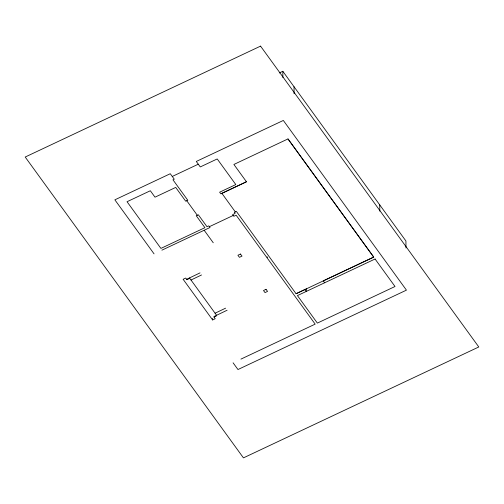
<?xml version="1.0" encoding="UTF-8"?>
<svg xmlns="http://www.w3.org/2000/svg" width="504" height="504" viewBox="0 0 504 504"><rect width="100%" height="100%" fill="white"/><g stroke="black" fill="none" stroke-linecap="round" stroke-linejoin="round"><path stroke-width="0.76" d="M200.019 272.891L186.908 279.178L186.921 279.707L189.51 278.466L189.491 277.937L216.581 315.284L216.6 315.813L214.011 317.054L215.214 318.717L212.625 319.958L183.128 279.285L185.718 278.044L186.921 279.707M191.003 280.016L201.531 274.97M215.076 313.211L225.603 308.164M227.109 310.237L213.998 316.525L214.011 317.054M279.26 72.96L282.82 71.285L405.922 240.988L405.997 248.012M172.267 176.457L198.28 164.197M324.645 282.769L323.291 280.867L373.716 257.103L287.986 138.921L233.894 164.455L246.462 181.78L220.84 193.857L219.637 192.194L235.809 184.571L217.218 158.949L200.264 166.937L196.295 161.456L283.33 120.443L406.438 290.14L237.97 369.533L233.087 362.811M246.462 181.742L221.873 193.328L235.349 211.938M209.393 226.674L233.207 215.454M161.91 250.167L209.998 227.506L208.795 225.849L206.98 226.699L198.324 214.767L196.258 215.743L204.914 227.676L160.908 248.409L127.04 201.72L150.337 190.745L154.999 197.177L175.707 187.419L185.718 201.216L187.79 200.246L172.96 179.802L174.258 179.191L170.283 173.716L114.862 199.83L154.06 253.865M240.937 359.113L315.17 324.129L236.137 215.189L233.812 216.285L232.602 214.628L235.066 213.469L234.31 212.43L236.382 211.415L296.068 293.731L304.914 289.523M304.914 289.561L306.268 291.432L306.237 288.313M267.063 256.82L267.511 257.437M186.751 200.731L197.291 215.258M204.221 230.322L213.255 242.777M212.581 318.421L212.625 319.958M379.745 204.901L379.808 211.144M294.015 86.726L294.09 93.744M296.068 293.731L373.716 257.103L287.986 138.921M282.82 71.285L282.883 77.528M240.452 254.035L237.919 255.251L239.431 257.336L242.014 256.095L240.433 254.048M266.036 289.315L263.504 290.531L265.01 292.603L267.536 291.394L266.036 289.315M260.555 46.122L25.2 157.028L243.445 457.878L478.8 346.973L260.555 46.122M375.071 259.006L297.423 295.596L317.369 323.096L395.016 286.505L375.071 259.006"/></g></svg>
